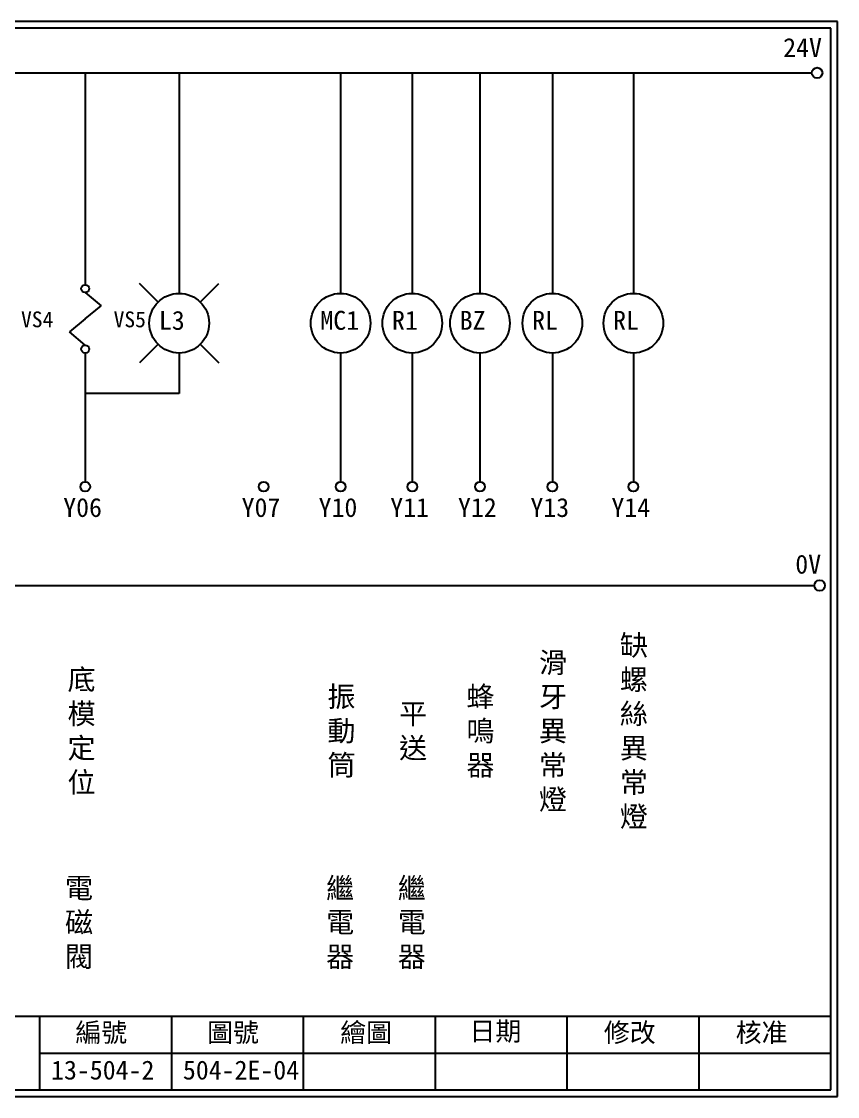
# Model space of a CAD drawing. Extents: x 926 to 1213, y 3 to 207.
# Drawn here: x 1058 to 1212.7, y 3 to 207 of the extents above; entities that cross this region are included whole.
import ezdxf

# ---------------------------------------------------------------- set-up
doc = ezdxf.new("R2010")
doc.units = 0
doc.layers.get('0').update_dxf_attribs({"linetype": 'CONTINUOUS'})
doc.layers.add('圖框層', color=7, linetype='CONTINUOUS')
doc.layers.add('標尺寸層', color=3, linetype='CONTINUOUS')
doc.styles.add('CNS', font='romanc.shx', dxfattribs={"bigfont": 'chineset.shx'})
doc.styles.add('STSL', font='KAIU.TTF')

msp = doc.modelspace()

# ---------------------------------------------------------------- linework, layer by layer
for centre in [(1208.88, 197.22), (1209.36, 99.96)]:
    msp.add_circle(centre, 1)
at = {"layer": '圖框層', "color": 7}
for p, q in [((1212.74, 206.97), (925.74, 206.97)), ((1212.74, 3), (1212.74, 206.97)), ((1211.49, 205.72), (926.99, 205.72)), ((1211.49, 4.25), (1211.49, 205.72)), ((926.99, 18.25), (1211.49, 18.25)), ((1061.49, 4.25), (1061.49, 18.25)), ((1086.49, 4.25), (1086.49, 18.25)), ((1111.49, 4.25), (1111.49, 18.25)), ((1136.49, 4.25), (1136.49, 18.25)), ((1161.49, 4.25), (1161.49, 18.25)), ((1186.49, 4.25), (1186.49, 18.25)), ((1061.49, 11.25), (1211.49, 11.25)), ((926.99, 4.25), (1211.49, 4.25)), ((925.74, 3), (1212.74, 3))]:
    msp.add_line(p, q, dxfattribs=at)
at = {"layer": '標尺寸層', "color": 7}
for p, q in [((930.28, 197.22), (1207.88, 197.22)), ((1070.08, 197.22), (1070.08, 157.03)), ((1087.9, 197.22), (1087.9, 155.39)), ((1118.51, 197.22), (1118.51, 155.39)), ((1132.1, 197.22), (1132.1, 155.39)), ((1144.94, 197.22), (1144.94, 155.39)), ((1158.68, 197.22), (1158.68, 155.39)), ((1174.04, 197.22), (1174.04, 155.39)), ((1083.9, 153.73), (1080.36, 157.27)), ((1091.91, 153.73), (1095.44, 157.27)), ((1070.08, 155.53), (1073.08, 153.04)), ((1070.08, 150.55), (1073.08, 153.04)), ((1070.08, 150.55), (1067.08, 148.06)), ((1070.08, 145.57), (1067.08, 148.06)), ((1083.9, 145.73), (1080.36, 142.19)), ((1091.91, 145.73), (1095.44, 142.19)), ((1070.08, 144.07), (1070.08, 119.62)), ((1087.9, 144.07), (1087.9, 136.39)), ((1118.51, 144.07), (1118.51, 119.62)), ((1132.1, 144.07), (1132.1, 119.62)), ((1144.94, 144.07), (1144.94, 119.62)), ((1158.68, 144.07), (1158.68, 119.62)), ((1174.04, 144.07), (1174.04, 119.62)), ((1087.9, 136.39), (1070.08, 136.39)), ((930.49, 99.96), (1208.36, 99.96))]:
    msp.add_line(p, q, dxfattribs=at)
for centre, radius in [((1070.08, 156.28), 0.751), ((1087.9, 149.73), 5.66), ((1118.51, 149.73), 5.66), ((1132.1, 149.73), 5.66), ((1144.94, 149.73), 5.66), ((1158.68, 149.73), 5.66), ((1174.04, 149.73), 5.66), ((1070.08, 144.82), 0.751), ((1070.08, 118.7), 0.92), ((1103.91, 118.7), 0.92), ((1118.51, 118.7), 0.92), ((1132.1, 118.7), 0.92), ((1144.94, 118.7), 0.92), ((1158.68, 118.7), 0.92), ((1174.04, 118.7), 0.92)]:
    msp.add_circle(centre, radius, dxfattribs=at)

# ---------------------------------------------------------------- texts
at = {"layer": '圖框層', "color": 4, "style": 'STSL'}
for s, height, p in [('24V', 3.6, (1202.44, 200.22)), ('VS4', 3, (1057.91, 148.95)), ('VS5', 3, (1075.47, 148.95)), ('L3', 3.6, (1084.06, 148.47)), ('MC1', 3.6, (1114.67, 148.47)), ('R1', 3.6, (1128.26, 148.47)), ('BZ', 3.6, (1141.1, 148.47)), ('RL', 3.6, (1154.84, 148.47)), ('RL', 3.6, (1170.19, 148.47)), ('Y06', 3.6, (1065.91, 112.96)), ('Y07', 3.6, (1099.74, 112.96)), ('Y10', 3.6, (1114.34, 112.96)), ('Y11', 3.6, (1127.93, 112.96)), ('Y12', 3.6, (1140.77, 112.96)), ('Y13', 3.6, (1154.51, 112.96)), ('Y14', 3.6, (1169.87, 112.96)), ('0V', 3.6, (1204.74, 102.2)), ('編號', 3.6, (1068.21, 13.34)), ('圖號', 3.6, (1093.21, 13.34)), ('繪圖', 3.6, (1118.44, 13.34)), ('日期', 3.6, (1142.96, 13.59)), ('修改', 3.6, (1168.44, 13.34)), ('核准', 3.6, (1193.44, 13.34)), ('13-504-2', 3.6, (1063.61, 6.22)), ('504-2E-04', 3.6, (1088.61, 6.22))]:
    msp.add_text(s, height=height, dxfattribs=at).set_placement(p)
at = {"layer": '標尺寸層', "color": 7, "char_height": 3.9, "attachment_point": 5, "style": 'CNS'}
for s, insert, width in [('{\\fDFKai-SB|b0|i0|c136|p65;缺螺絲異常燈}', (1174.13, 72.16), 2.8481), ('{\\fDFKai-SB|b0|i0|c136|p65;滑牙異常燈}', (1158.78, 72.16), 2.8481), ('{\\fDFKai-SB|b0|i0|c136|p65;底模定位}', (1069.38, 72.16), 2.8481), ('{\\fDFKai-SB|b0|i0|c136|p65;振動筒}', (1118.67, 72.16), 2.8481), ('{\\fDFKai-SB|b0|i0|c136|p65;蜂鳴器}', (1145.04, 72.16), 2.8481), ('{\\fDFKai-SB|b0|i0|c136|p65;平送}', (1132.26, 72.16), 2.8481), ('{\\fDFKai-SB|b0|i0|c136|p65;繼電器}', (1118.43, 35.84), 8.6627), ('{\\fDFKai-SB|b0|i0|c136|p65;繼電器}', (1132.02, 35.84), 8.6627), ('{\\fDFKai-SB|b0|i0|c136|p65;電磁閥}', (1068.91, 35.84), 8.6627)]:
    msp.add_mtext(s, dxfattribs=dict(at, insert=insert, width=width))

doc.saveas('drawing.dxf')
